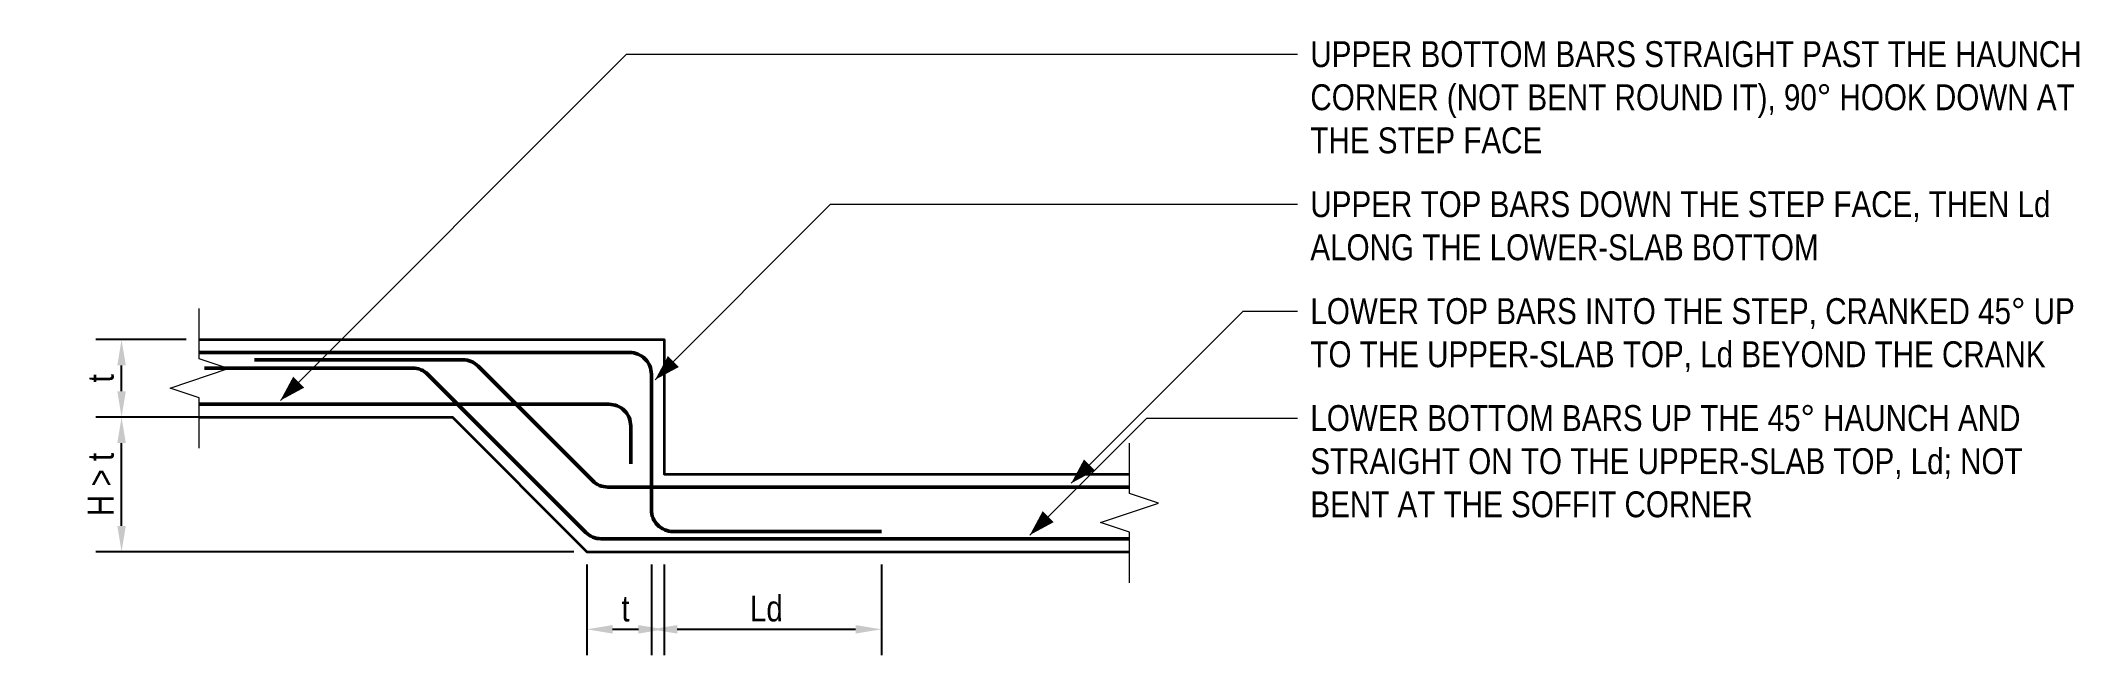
# Model space of a CAD drawing. Header units: millimetres. Extents: x -1206 to 2738, y -84200 to -83013.
import ezdxf

# ---------------------------------------------------------------- set-up
doc = ezdxf.new("R2010")
doc.units = ezdxf.units.MM
doc.header["$LTSCALE"] = 3.75
for name, color, linetype, lineweight in [('S-ANNO', 3, 'Continuous', 18), ('S-BREAK', 8, 'Continuous', 18), ('S-CONC', 4, 'Continuous', 35), ('S-DIMS', 2, 'Continuous', 18), ('S-REBR', 1, 'Continuous', 50), ('S-TEXT', 7, 'Continuous', 18)]:
    doc.layers.add(name, color=color, linetype=linetype, lineweight=lineweight)
doc.styles.add('AN', font='ARIALN_0.TTF')
doc.dimstyles.new('EIT-25', dxfattribs={"dimscale": 25, "dimtxt": 2, "dimasz": 2, "dimexe": 2, "dimexo": 1, "dimgap": 0.6, "dimtad": 1, "dimdec": 0, "dimtxsty": 'AN', "dimcen": 2.5, "dimclrd": 2, "dimclre": 8, "dimclrt": 7, "dimazin": 3, "dimtfac": 1, "dimtmove": 1, "dimatfit": 3, "dimlwd": -1, "dimlwe": -1, "dimarcsym": 0})

msp = doc.modelspace()

# ---------------------------------------------------------------- linework, layer by layer
at = {"layer": 'S-ANNO', "flags": 128}
for points in [[(-742.8, -83707.8), (-73.3, -83038.3), (1150, -83038.3), (1225, -83038.3)], [(-17.8, -83667.8), (321.7, -83328.3), (1150, -83328.3), (1225, -83328.3)], [(787.2, -83867.8), (1120, -83535), (1150, -83535), (1225, -83535)], [(707.2, -83967.8), (933.3, -83741.7), (1150, -83741.7), (1225, -83741.7)]]:
    msp.add_lwpolyline(points, dxfattribs=at)
at = {"layer": 'S-ANNO'}
for points in [[(-17.8, -83667.8), (28.2, -83643), (7, -83621.8)], [(-742.8, -83707.8), (-696.8, -83683), (-718, -83661.8)], [(787.2, -83867.8), (833.2, -83843), (812, -83821.8)], [(707.2, -83967.8), (753.2, -83943), (732, -83921.8)]]:
    msp.add_solid(points, dxfattribs=at)
at = {"layer": 'S-BREAK', "flags": 128}
for points in [[(-900, -83800), (-900, -83702.5), (-956.2, -83683.8), (-843.8, -83646.2), (-900, -83627.5), (-900, -83530)], [(900, -84060), (900, -83962.5), (843.8, -83943.8), (956.2, -83906.2), (900, -83887.5), (900, -83790)]]:
    msp.add_lwpolyline(points, dxfattribs=at)
at = {"layer": 'S-CONC', "flags": 128}
for points in [[(-900, -83590), (0, -83590), (0, -83850), (900, -83850)], [(-900, -83740), (-410, -83740), (-150, -84000), (900, -84000)]]:
    msp.add_lwpolyline(points, dxfattribs=at)
at = {"layer": 'S-REBR', "flags": 128}
for points in [[(-900, -83615), (-67, -83615, -0.414214), (-25, -83657), (-25, -83919, 0.414214), (17, -83961), (420, -83961)], [(900, -83975), (-122.2, -83975, -0.198912), (-151.9, -83962.7), (-457.3, -83657.3, 0.198912), (-487, -83645), (-889.6, -83645)], [(900, -83875), (-109.1, -83875, -0.198912), (-138.8, -83862.7), (-360.2, -83641.3, 0.198912), (-389.9, -83629), (-792.5, -83629)], [(-900, -83715), (-107, -83715, -0.414214), (-65, -83757), (-65, -83830)]]:
    msp.add_lwpolyline(points, format="xyb", dxfattribs=at)

# ---------------------------------------------------------------- texts
at = {"layer": 'S-TEXT', "char_height": 50, "attachment_point": 1, "style": 'AN'}
for s, insert, width in [('UPPER BOTTOM BARS STRAIGHT PAST THE HAUNCH\\PCORNER (NOT BENT ROUND IT), 90° HOOK DOWN AT\\PTHE STEP FACE', (1250, -83013.3), 1564.59), ('UPPER TOP BARS DOWN THE STEP FACE, THEN Ld\\PALONG THE LOWER-SLAB BOTTOM', (1250, -83303.3), 1501.842), ('LOWER TOP BARS INTO THE STEP, CRANKED 45° UP\\PTO THE UPPER-SLAB TOP, Ld BEYOND THE CRANK', (1250, -83510), 1550.827), ('LOWER BOTTOM BARS UP THE 45° HAUNCH AND\\PSTRAIGHT ON TO THE UPPER-SLAB TOP, Ld; NOT\\PBENT AT THE SOFFIT CORNER', (1250, -83716.7), 1445.728)]:
    msp.add_mtext(s, dxfattribs=dict(at, insert=insert, width=width))

# ---------------------------------------------------------------- dimensions: what is measured, and where the dimension line sits
at = {"layer": 'S-DIMS'}
for base, p1, p2, text in [((-1050, -83740), (-900, -83740), (-900, -83590), 't'), ((-1050, -84000), (-150, -84000), (-410, -83740), 'H > t')]:
    msp.add_linear_dim(base=base, p1=p1, p2=p2, angle=90, text=text, dimstyle='EIT-25', dxfattribs=at).render()
for base, p1, p2, text in [((-150, -84150), (-150, -84000), (0, -84000), 't'), ((-25, -84150), (-25, -84000), (420, -84000), 'Ld')]:
    msp.add_linear_dim(base=base, p1=p1, p2=p2, text=text, dimstyle='EIT-25', dxfattribs=at).render()

doc.saveas('drawing.dxf')
